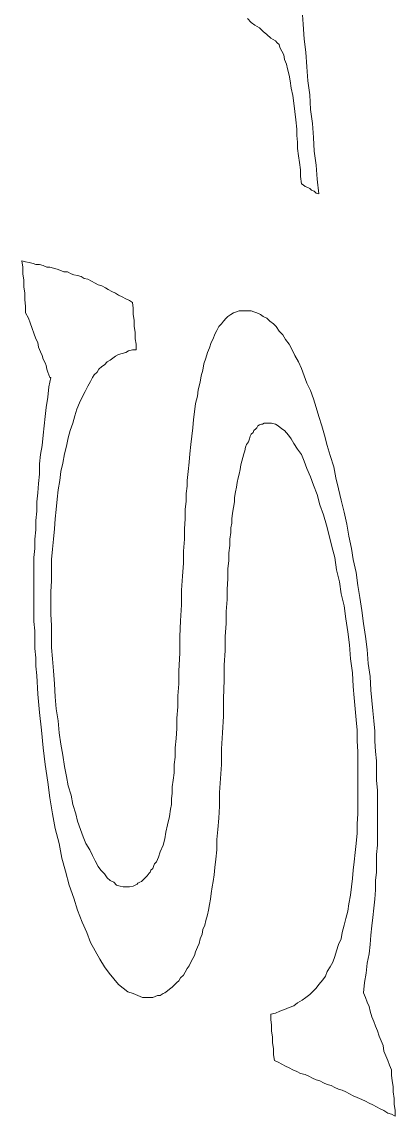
# Model space of a CAD drawing. Header units: millimetres. Extents: x 519 to 9564855, y -810 to 5021775.
# Drawn here: x 9517993 to 9518282, y 4998452 to 4999300 of the extents above; entities that cross this region are included whole.
import ezdxf

# ---------------------------------------------------------------- set-up
doc = ezdxf.new("R2010")
doc.units = ezdxf.units.MM
doc.header["$LTSCALE"] = 2
doc.header["$MEASUREMENT"] = 0
doc.layers.add('SEA_COST', color=4, linetype='Continuous')

msp = doc.modelspace()

# ---------------------------------------------------------------- linework, layer by layer
at = {"layer": 'SEA_COST', "color": 4, "lineweight": 0}
for points in [[(9518210.13836, 4999308.60054), (9518210.85739, 4999297.81504)], [(9518170.59155, 4999299.25311), (9518167.71542, 4999302.12924)], [(9518173.46768, 4999297.09601), (9518170.59155, 4999299.25311)], [(9518177.06284, 4999294.93891), (9518173.46768, 4999297.09601)], [(9518179.93898, 4999292.06278), (9518177.06284, 4999294.93891)], [(9518182.81511, 4999289.90568), (9518179.93898, 4999292.06278)], [(9518210.85739, 4999297.81504), (9518211.57643, 4999286.31052)], [(9518185.69124, 4999287.02955), (9518182.81511, 4999289.90568)], [(9518189.2864, 4999284.87245), (9518185.69124, 4999287.02955)], [(9518190.72447, 4999283.43438), (9518189.2864, 4999284.87245)], [(9518192.16254, 4999281.99632), (9518190.72447, 4999283.43438)], [(9518211.57643, 4999286.31052), (9518213.01449, 4999276.24405)], [(9518192.88157, 4999279.83922), (9518192.16254, 4999281.99632)], [(9518194.31964, 4999276.96309), (9518192.88157, 4999279.83922)], [(9518195.7577, 4999274.08696), (9518194.31964, 4999276.96309)], [(9518213.01449, 4999276.24405), (9518213.73353, 4999264.73953)], [(9518196.47673, 4999270.49179), (9518195.7577, 4999274.08696)], [(9518197.9148, 4999266.89663), (9518196.47673, 4999270.49179)], [(9518198.63383, 4999263.30146), (9518197.9148, 4999266.89663)], [(9518200.0719, 4999258.26823), (9518198.63383, 4999263.30146)], [(9518200.79093, 4999253.95403), (9518200.0719, 4999258.26823)], [(9518213.73353, 4999264.73953), (9518214.45256, 4999253.95403)], [(9518201.50997, 4999248.20177), (9518200.79093, 4999253.95403)], [(9518214.45256, 4999253.95403), (9518215.89062, 4999243.16854)], [(9518202.94803, 4999242.44951), (9518201.50997, 4999248.20177)], [(9518203.66706, 4999236.69724), (9518202.94803, 4999242.44951)], [(9518215.89062, 4999243.16854), (9518216.60966, 4999231.66401)], [(9518204.3861, 4999230.22595), (9518203.66706, 4999236.69724)], [(9518205.10513, 4999223.75465), (9518204.3861, 4999230.22595)], [(9518205.82416, 4999216.56432), (9518205.10513, 4999223.75465)], [(9518216.60966, 4999231.66401), (9518218.04772, 4999220.87852)], [(9518205.82416, 4999211.53109), (9518205.82416, 4999216.56432)], [(9518218.04772, 4999220.87852), (9518218.76676, 4999210.09302)], [(9518206.5432, 4999206.49786), (9518205.82416, 4999211.53109)], [(9518218.76676, 4999210.09302), (9518219.48579, 4999199.30753)], [(9518206.5432, 4999201.46463), (9518206.5432, 4999206.49786)], [(9518207.26223, 4999195.71236), (9518206.5432, 4999201.46463)], [(9518219.48579, 4999199.30753), (9518220.92386, 4999188.52203)], [(9518207.98126, 4999190.67913), (9518207.26223, 4999195.71236)], [(9518208.70029, 4999184.92687), (9518207.98126, 4999190.67913)], [(9518208.70029, 4999179.89364), (9518208.70029, 4999184.92687)], [(9518220.92386, 4999188.52203), (9518221.64289, 4999177.73654)], [(9518209.41933, 4999174.14137), (9518208.70029, 4999179.89364)], [(9518210.85739, 4999173.42234), (9518209.41933, 4999174.14137)], [(9518212.29546, 4999171.98428), (9518210.85739, 4999173.42234)], [(9518221.64289, 4999177.73654), (9518223.08095, 4999166.23201)], [(9518214.45256, 4999171.26524), (9518212.29546, 4999171.98428)], [(9518215.89062, 4999170.54621), (9518214.45256, 4999171.26524)], [(9518217.32869, 4999169.10814), (9518215.89062, 4999170.54621)], [(9518219.48579, 4999168.38911), (9518217.32869, 4999169.10814)], [(9518220.92386, 4999166.95105), (9518219.48579, 4999168.38911)], [(9518223.08095, 4999166.23201), (9518220.92386, 4999166.95105)], [(9517992.99041, 4999114.46164), (9517995.86654, 4999113.74261)], [(9517993.70944, 4999109.42841), (9517992.99041, 4999114.46164)], [(9517995.86654, 4999113.74261), (9517998.74267, 4999113.02357)], [(9517993.70944, 4999104.39518), (9517993.70944, 4999109.42841)], [(9517998.74267, 4999113.02357), (9518001.6188, 4999112.30454)], [(9518001.6188, 4999112.30454), (9518003.7759, 4999111.58551)], [(9518003.7759, 4999111.58551), (9518006.65203, 4999111.58551)], [(9518006.65203, 4999111.58551), (9518009.52817, 4999110.86647)], [(9518009.52817, 4999110.86647), (9518012.4043, 4999109.42841)], [(9518012.4043, 4999109.42841), (9518014.5614, 4999109.42841)], [(9518014.5614, 4999109.42841), (9518017.43753, 4999108.70938)], [(9518017.43753, 4999108.70938), (9518020.31366, 4999107.99034)], [(9518020.31366, 4999107.99034), (9518022.47076, 4999107.27131)], [(9518022.47076, 4999107.27131), (9518025.34689, 4999105.83324)], [(9518025.34689, 4999105.83324), (9518028.22302, 4999105.83324)], [(9518028.22302, 4999105.83324), (9518031.09915, 4999104.39518)], [(9517994.42847, 4999099.36195), (9517993.70944, 4999104.39518)], [(9517994.42847, 4999094.32872), (9517994.42847, 4999099.36195)], [(9518031.09915, 4999104.39518), (9518033.25625, 4999103.67615)], [(9518033.25625, 4999103.67615), (9518036.13239, 4999102.95711)], [(9518036.13239, 4999102.95711), (9518039.00852, 4999102.23808)], [(9518039.00852, 4999102.23808), (9518041.16562, 4999100.80001)], [(9518041.16562, 4999100.80001), (9518044.04175, 4999100.08098)], [(9518044.04175, 4999100.08098), (9518046.91788, 4999098.64291)], [(9518046.91788, 4999098.64291), (9518049.79401, 4999097.20485)], [(9518049.79401, 4999097.20485), (9518051.95111, 4999095.76678)], [(9517995.14751, 4999089.29549), (9517994.42847, 4999094.32872)], [(9517995.14751, 4999084.26226), (9517995.14751, 4999089.29549)], [(9518051.95111, 4999095.76678), (9518054.82724, 4999095.04775)], [(9518054.82724, 4999095.04775), (9518057.70337, 4999093.60968)], [(9518057.70337, 4999093.60968), (9518059.86047, 4999092.17162)], [(9518059.86047, 4999092.17162), (9518062.7366, 4999090.73355)], [(9518062.7366, 4999090.73355), (9518065.61274, 4999089.29549)], [(9518065.61274, 4999089.29549), (9518067.76984, 4999087.85742)], [(9518067.76984, 4999087.85742), (9518070.64597, 4999086.41935)], [(9517995.86654, 4999079.22902), (9517995.14751, 4999084.26226)], [(9518070.64597, 4999086.41935), (9518073.5221, 4999084.98129)], [(9518073.5221, 4999084.98129), (9518076.39823, 4999083.54322)], [(9518076.39823, 4999083.54322), (9518078.55533, 4999082.10516)], [(9518078.55533, 4999082.10516), (9518079.27436, 4999077.79096)], [(9517995.86654, 4999074.19579), (9517995.86654, 4999079.22902)], [(9517998.02364, 4999069.8816), (9517995.86654, 4999074.19579)], [(9518079.27436, 4999077.79096), (9518079.27436, 4999072.75773)], [(9518079.27436, 4999072.75773), (9518079.9934, 4999068.44353)], [(9518151.17766, 4999069.8816), (9518152.61572, 4999071.31966)], [(9518152.61572, 4999071.31966), (9518154.77282, 4999072.75773)], [(9518154.77282, 4999072.75773), (9518156.92992, 4999074.19579)], [(9518156.92992, 4999074.19579), (9518159.08702, 4999074.91483)], [(9518159.08702, 4999074.91483), (9518161.24412, 4999075.63386)], [(9518161.24412, 4999075.63386), (9518162.68219, 4999075.63386)], [(9518162.68219, 4999075.63386), (9518165.55832, 4999075.63386)], [(9518165.55832, 4999075.63386), (9518167.71542, 4999075.63386)], [(9518167.71542, 4999075.63386), (9518170.59155, 4999075.63386)], [(9518170.59155, 4999075.63386), (9518172.74865, 4999074.91483)], [(9518172.74865, 4999074.91483), (9518174.90575, 4999074.19579)], [(9518174.90575, 4999074.19579), (9518177.78188, 4999072.75773)], [(9518177.78188, 4999072.75773), (9518179.93898, 4999071.31966)], [(9518179.93898, 4999071.31966), (9518182.81511, 4999069.8816)], [(9517999.4617, 4999066.28643), (9517998.02364, 4999069.8816)], [(9518000.89977, 4999061.97223), (9517999.4617, 4999066.28643)], [(9518079.9934, 4999068.44353), (9518079.9934, 4999063.4103)], [(9518079.9934, 4999063.4103), (9518080.71243, 4999059.0961)], [(9518143.98733, 4999060.53417), (9518145.42539, 4999063.4103)], [(9518145.42539, 4999063.4103), (9518147.58249, 4999065.5674)], [(9518147.58249, 4999065.5674), (9518149.02056, 4999067.7245)], [(9518149.02056, 4999067.7245), (9518151.17766, 4999069.8816)], [(9518182.81511, 4999069.8816), (9518184.97221, 4999067.7245)], [(9518184.97221, 4999067.7245), (9518187.84834, 4999065.5674)], [(9518187.84834, 4999065.5674), (9518190.00544, 4999063.4103)], [(9518190.00544, 4999063.4103), (9518192.16254, 4999059.81513)], [(9518002.33784, 4999058.37707), (9518000.89977, 4999061.97223)], [(9518003.7759, 4999054.06287), (9518002.33784, 4999058.37707)], [(9518005.21397, 4999051.18674), (9518003.7759, 4999054.06287)], [(9518080.71243, 4999059.0961), (9518080.71243, 4999054.06287)], [(9518080.71243, 4999054.06287), (9518081.43146, 4999049.74867)], [(9518139.67313, 4999051.18674), (9518141.1112, 4999054.06287)], [(9518141.1112, 4999054.06287), (9518142.54926, 4999057.65804)], [(9518142.54926, 4999057.65804), (9518143.98733, 4999060.53417)], [(9518192.16254, 4999059.81513), (9518195.03867, 4999056.939)], [(9518195.03867, 4999056.939), (9518197.19577, 4999053.34384)], [(9518005.933, 4999047.59157), (9518005.21397, 4999051.18674)], [(9518007.37107, 4999043.99641), (9518005.933, 4999047.59157)], [(9518078.55533, 4999045.43448), (9518075.6792, 4999044.71544)], [(9518081.43146, 4999045.43448), (9518078.55533, 4999045.43448)], [(9518081.43146, 4999049.74867), (9518081.43146, 4999045.43448)], [(9518136.797, 4999043.27738), (9518138.23507, 4999046.87254)], [(9518138.23507, 4999046.87254), (9518139.67313, 4999051.18674)], [(9518197.19577, 4999053.34384), (9518200.0719, 4999049.74867)], [(9518200.0719, 4999049.74867), (9518202.229, 4999045.43448)], [(9518202.229, 4999045.43448), (9518204.3861, 4999041.12028)], [(9518008.80913, 4999041.12028), (9518007.37107, 4999043.99641)], [(9518009.52817, 4999038.24415), (9518008.80913, 4999041.12028)], [(9518010.96623, 4999035.36801), (9518009.52817, 4999038.24415)], [(9518061.29854, 4999037.52511), (9518059.14144, 4999036.08705)], [(9518063.45564, 4999038.96318), (9518061.29854, 4999037.52511)], [(9518065.61274, 4999040.40124), (9518063.45564, 4999038.96318)], [(9518067.76984, 4999041.83931), (9518065.61274, 4999040.40124)], [(9518070.64597, 4999042.55834), (9518067.76984, 4999041.83931)], [(9518073.5221, 4999043.27738), (9518070.64597, 4999042.55834)], [(9518075.6792, 4999044.71544), (9518073.5221, 4999043.27738)], [(9518133.92087, 4999034.64898), (9518135.35893, 4999038.96318)], [(9518135.35893, 4999038.96318), (9518136.797, 4999043.27738)], [(9518204.3861, 4999041.12028), (9518207.26223, 4999036.08705)], [(9518011.68526, 4999033.21092), (9518010.96623, 4999035.36801)], [(9518012.4043, 4999030.33478), (9518011.68526, 4999033.21092)], [(9518013.12333, 4999028.17768), (9518012.4043, 4999030.33478)], [(9518052.67014, 4999030.33478), (9518051.23208, 4999028.17768)], [(9518054.82724, 4999032.49188), (9518052.67014, 4999030.33478)], [(9518056.98434, 4999033.92995), (9518054.82724, 4999032.49188)], [(9518059.14144, 4999036.08705), (9518056.98434, 4999033.92995)], [(9518131.76377, 4999025.30155), (9518133.20183, 4999029.61575)], [(9518133.20183, 4999029.61575), (9518133.92087, 4999034.64898)], [(9518207.26223, 4999036.08705), (9518209.41933, 4999031.05382)], [(9518209.41933, 4999031.05382), (9518211.57643, 4999025.30155)], [(9518013.84236, 4999026.02059), (9518013.12333, 4999028.17768)], [(9518014.5614, 4999023.86349), (9518013.84236, 4999026.02059)], [(9518013.84236, 4999016.67316), (9518015.28043, 4999023.86349)], [(9518015.28043, 4999023.86349), (9518014.5614, 4999023.86349)], [(9518046.19885, 4999020.98736), (9518044.04175, 4999017.39219)], [(9518047.63691, 4999023.86349), (9518046.19885, 4999020.98736)], [(9518049.07498, 4999026.02059), (9518047.63691, 4999023.86349)], [(9518051.23208, 4999028.17768), (9518049.07498, 4999026.02059)], [(9518129.60667, 4999014.51606), (9518131.04474, 4999020.26832)], [(9518131.04474, 4999020.26832), (9518131.76377, 4999025.30155)], [(9518211.57643, 4999025.30155), (9518213.73353, 4999019.54929)], [(9518013.12333, 4999008.76379), (9518013.84236, 4999016.67316)], [(9518041.88465, 4999013.07799), (9518039.72755, 4999008.76379)], [(9518044.04175, 4999017.39219), (9518041.88465, 4999013.07799)], [(9518128.88764, 4999009.48283), (9518129.60667, 4999014.51606)], [(9518213.73353, 4999019.54929), (9518216.60966, 4999013.79703)], [(9518216.60966, 4999013.79703), (9518218.76676, 4999007.32573)], [(9518011.68526, 4999000.85443), (9518013.12333, 4999008.76379)], [(9518037.57045, 4999004.4496), (9518035.41335, 4998999.41637)], [(9518039.72755, 4999008.76379), (9518037.57045, 4999004.4496)], [(9518126.73054, 4998997.25927), (9518127.44957, 4999003.73056)], [(9518127.44957, 4999003.73056), (9518128.88764, 4999009.48283)], [(9518218.76676, 4999007.32573), (9518220.92386, 4999000.85443)], [(9518010.96623, 4998993.6641), (9518011.68526, 4999000.85443)], [(9518035.41335, 4998999.41637), (9518033.97529, 4998994.38314)], [(9518126.0115, 4998991.507), (9518126.73054, 4998997.25927)], [(9518220.92386, 4999000.85443), (9518223.08095, 4998993.6641)], [(9518009.52817, 4998979.28344), (9518010.2472, 4998986.47377)], [(9518010.2472, 4998986.47377), (9518010.96623, 4998993.6641)], [(9518032.53722, 4998988.63087), (9518030.38012, 4998982.87861)], [(9518033.97529, 4998994.38314), (9518032.53722, 4998988.63087)], [(9518125.29247, 4998985.03571), (9518126.0115, 4998991.507)], [(9518175.62478, 4998986.47377), (9518174.90575, 4998985.03571)], [(9518177.06284, 4998987.19281), (9518175.62478, 4998986.47377)], [(9518178.50091, 4998987.91184), (9518177.06284, 4998987.19281)], [(9518179.21994, 4998987.91184), (9518178.50091, 4998987.91184)], [(9518180.65801, 4998988.63087), (9518179.21994, 4998987.91184)], [(9518181.37704, 4998988.63087), (9518180.65801, 4998988.63087)], [(9518184.25317, 4998988.63087), (9518181.37704, 4998988.63087)], [(9518186.41027, 4998988.63087), (9518184.25317, 4998988.63087)], [(9518189.2864, 4998987.91184), (9518186.41027, 4998988.63087)], [(9518191.4435, 4998986.47377), (9518189.2864, 4998987.91184)], [(9518194.31964, 4998984.31667), (9518191.4435, 4998986.47377)], [(9518223.08095, 4998993.6641), (9518225.23805, 4998986.47377)], [(9518225.23805, 4998986.47377), (9518227.39515, 4998979.28344)], [(9518008.80913, 4998971.37408), (9518009.52817, 4998979.28344)], [(9518030.38012, 4998982.87861), (9518028.94206, 4998977.12634)], [(9518123.85441, 4998972.09311), (9518124.57344, 4998978.56441)], [(9518124.57344, 4998978.56441), (9518125.29247, 4998985.03571)], [(9518169.87252, 4998978.56441), (9518169.15348, 4998976.40731)], [(9518170.59155, 4998980.00248), (9518169.87252, 4998978.56441)], [(9518172.02961, 4998981.44054), (9518170.59155, 4998980.00248)], [(9518172.74865, 4998982.87861), (9518172.02961, 4998981.44054)], [(9518174.18671, 4998984.31667), (9518172.74865, 4998982.87861)], [(9518174.90575, 4998985.03571), (9518174.18671, 4998984.31667)], [(9518196.47673, 4998982.87861), (9518194.31964, 4998984.31667)], [(9518199.35287, 4998979.28344), (9518196.47673, 4998982.87861)], [(9518201.50997, 4998976.40731), (9518199.35287, 4998979.28344)], [(9518227.39515, 4998979.28344), (9518229.55225, 4998971.37408)], [(9518007.37107, 4998964.18375), (9518008.80913, 4998971.37408)], [(9518027.50399, 4998970.65505), (9518026.06592, 4998964.90278)], [(9518028.94206, 4998977.12634), (9518027.50399, 4998970.65505)], [(9518123.13537, 4998964.90278), (9518123.85441, 4998972.09311)], [(9518166.27735, 4998969.93602), (9518165.55832, 4998967.05988)], [(9518166.99638, 4998972.09311), (9518166.27735, 4998969.93602)], [(9518168.43445, 4998974.25021), (9518166.99638, 4998972.09311)], [(9518169.15348, 4998976.40731), (9518168.43445, 4998974.25021)], [(9518203.66706, 4998972.81215), (9518201.50997, 4998976.40731)], [(9518206.5432, 4998968.49795), (9518203.66706, 4998972.81215)], [(9518229.55225, 4998971.37408), (9518231.70935, 4998963.46472)], [(9518006.65203, 4998956.99342), (9518007.37107, 4998964.18375)], [(9518026.06592, 4998964.90278), (9518024.62786, 4998957.71245)], [(9518122.41634, 4998958.43149), (9518123.13537, 4998964.90278)], [(9518164.12025, 4998962.02665), (9518163.40122, 4998959.15052)], [(9518164.83928, 4998964.90278), (9518164.12025, 4998962.02665)], [(9518165.55832, 4998967.05988), (9518164.83928, 4998964.90278)], [(9518209.41933, 4998964.18375), (9518206.5432, 4998968.49795)], [(9518211.57643, 4998959.15052), (9518209.41933, 4998964.18375)], [(9518231.70935, 4998963.46472), (9518234.58548, 4998954.83632)], [(9518006.65203, 4998949.08406), (9518006.65203, 4998956.99342)], [(9518024.62786, 4998957.71245), (9518023.18979, 4998951.24116)], [(9518121.69731, 4998951.24116), (9518122.41634, 4998958.43149)], [(9518161.96315, 4998952.67922), (9518161.24412, 4998949.08406)], [(9518162.68219, 4998956.27439), (9518161.96315, 4998952.67922)], [(9518163.40122, 4998959.15052), (9518162.68219, 4998956.27439)], [(9518213.73353, 4998953.39826), (9518211.57643, 4998959.15052)], [(9518216.60966, 4998946.92696), (9518213.73353, 4998953.39826)], [(9518234.58548, 4998954.83632), (9518236.02355, 4998946.20793)], [(9518005.933, 4998941.89373), (9518006.65203, 4998949.08406)], [(9518022.47076, 4998944.05083), (9518021.03269, 4998936.8605)], [(9518023.18979, 4998951.24116), (9518022.47076, 4998944.05083)], [(9518120.97827, 4998944.05083), (9518121.69731, 4998951.24116)], [(9518120.97827, 4998939.73663), (9518120.97827, 4998944.05083)], [(9518160.52509, 4998946.20793), (9518159.80605, 4998942.61276)], [(9518161.24412, 4998949.08406), (9518160.52509, 4998946.20793)], [(9518218.76676, 4998940.45566), (9518216.60966, 4998946.92696)], [(9518236.02355, 4998946.20793), (9518238.18065, 4998937.57953)], [(9518005.21397, 4998934.7034), (9518005.933, 4998941.89373)], [(9518021.03269, 4998936.8605), (9518020.31366, 4998929.67017)], [(9518120.25924, 4998933.98437), (9518120.97827, 4998939.73663)], [(9518158.36799, 4998935.42243), (9518157.64895, 4998931.10824)], [(9518159.08702, 4998939.0176), (9518158.36799, 4998935.42243)], [(9518159.80605, 4998942.61276), (9518159.08702, 4998939.0176)], [(9518221.64289, 4998933.26533), (9518218.76676, 4998940.45566)], [(9518238.18065, 4998937.57953), (9518240.33774, 4998928.95114)], [(9518004.49494, 4998927.51307), (9518005.21397, 4998934.7034)], [(9518004.49494, 4998920.32274), (9518004.49494, 4998927.51307)], [(9518020.31366, 4998929.67017), (9518019.59463, 4998921.76081)], [(9518119.54021, 4998921.76081), (9518120.25924, 4998928.2321)], [(9518120.25924, 4998928.2321), (9518120.25924, 4998933.98437)], [(9518157.64895, 4998927.51307), (9518156.92992, 4998923.19887)], [(9518157.64895, 4998931.10824), (9518157.64895, 4998927.51307)], [(9518223.79999, 4998925.35597), (9518221.64289, 4998933.26533)], [(9518240.33774, 4998928.95114), (9518242.49484, 4998919.60371)], [(9518003.7759, 4998913.13241), (9518004.49494, 4998920.32274)], [(9518019.59463, 4998921.76081), (9518018.87559, 4998914.57048)], [(9518119.54021, 4998914.57048), (9518119.54021, 4998921.76081)], [(9518156.21089, 4998918.88468), (9518155.49186, 4998914.57048)], [(9518156.92992, 4998923.19887), (9518156.21089, 4998918.88468)], [(9518226.67612, 4998917.44661), (9518223.79999, 4998925.35597)], [(9518242.49484, 4998919.60371), (9518244.65194, 4998910.25628)], [(9518003.7759, 4998905.94208), (9518003.7759, 4998913.13241)], [(9518018.87559, 4998914.57048), (9518018.15656, 4998906.66112)], [(9518118.82118, 4998906.66112), (9518119.54021, 4998914.57048)], [(9518155.49186, 4998910.97531), (9518154.77282, 4998907.38015)], [(9518155.49186, 4998914.57048), (9518155.49186, 4998910.97531)], [(9518228.83322, 4998909.53725), (9518226.67612, 4998917.44661)], [(9518244.65194, 4998910.25628), (9518246.09001, 4998900.90885)], [(9518003.05687, 4998898.75175), (9518003.7759, 4998905.94208)], [(9518018.15656, 4998906.66112), (9518017.43753, 4998898.75175)], [(9518118.82118, 4998898.75175), (9518118.82118, 4998906.66112)], [(9518154.77282, 4998903.78498), (9518154.05379, 4998898.75175)], [(9518154.77282, 4998907.38015), (9518154.77282, 4998903.78498)], [(9518230.99032, 4998901.62788), (9518228.83322, 4998909.53725)], [(9518233.14742, 4998892.99949), (9518230.99032, 4998901.62788)], [(9518003.05687, 4998891.56142), (9518003.05687, 4998898.75175)], [(9518017.43753, 4998898.75175), (9518016.7185, 4998890.84239)], [(9518118.10214, 4998889.40432), (9518118.82118, 4998898.75175)], [(9518154.05379, 4998893.71852), (9518153.33476, 4998887.96626)], [(9518154.05379, 4998898.75175), (9518154.05379, 4998893.71852)], [(9518235.30451, 4998884.37109), (9518233.14742, 4998892.99949)], [(9518246.09001, 4998900.90885), (9518248.24711, 4998891.56142)], [(9518002.33784, 4998884.37109), (9518003.05687, 4998891.56142)], [(9518002.33784, 4998877.18076), (9518002.33784, 4998884.37109)], [(9518016.7185, 4998890.84239), (9518015.99946, 4998882.93303)], [(9518118.10214, 4998880.0569), (9518118.10214, 4998889.40432)], [(9518153.33476, 4998887.96626), (9518153.33476, 4998882.21399)], [(9518236.74258, 4998875.02367), (9518235.30451, 4998884.37109)], [(9518248.24711, 4998891.56142), (9518249.68517, 4998882.93303)], [(9518002.33784, 4998869.99043), (9518002.33784, 4998877.18076)], [(9518015.99946, 4998882.93303), (9518015.99946, 4998874.30463)], [(9518117.38311, 4998869.99043), (9518118.10214, 4998880.0569)], [(9518153.33476, 4998882.21399), (9518152.61572, 4998875.7427)], [(9518249.68517, 4998882.93303), (9518251.84227, 4998872.86657)], [(9518002.33784, 4998862.8001), (9518002.33784, 4998869.99043)], [(9518015.99946, 4998874.30463), (9518015.99946, 4998866.39527)], [(9518116.66408, 4998859.20494), (9518117.38311, 4998869.99043)], [(9518152.61572, 4998867.83334), (9518151.89669, 4998859.92397)], [(9518152.61572, 4998875.7427), (9518152.61572, 4998867.83334)], [(9518238.89968, 4998865.67624), (9518236.74258, 4998875.02367)], [(9518251.84227, 4998872.86657), (9518253.28034, 4998862.8001)], [(9518002.33784, 4998855.60978), (9518002.33784, 4998862.8001)], [(9518015.99946, 4998866.39527), (9518015.28043, 4998857.76687)], [(9518116.66408, 4998847.70041), (9518116.66408, 4998859.20494)], [(9518151.89669, 4998859.92397), (9518151.89669, 4998852.01461)], [(9518240.33774, 4998856.32881), (9518238.89968, 4998865.67624)], [(9518253.28034, 4998862.8001), (9518254.7184, 4998853.45268)], [(9518002.33784, 4998848.41945), (9518002.33784, 4998855.60978)], [(9518015.28043, 4998857.76687), (9518015.28043, 4998849.13848)], [(9518151.89669, 4998852.01461), (9518151.17766, 4998842.66718)], [(9518242.49484, 4998846.98138), (9518240.33774, 4998856.32881)], [(9518254.7184, 4998853.45268), (9518256.15647, 4998843.38621)], [(9518002.33784, 4998841.94815), (9518002.33784, 4998848.41945)], [(9518002.33784, 4998834.75782), (9518002.33784, 4998841.94815)], [(9518015.28043, 4998849.13848), (9518015.28043, 4998840.51008)], [(9518115.94504, 4998835.47685), (9518116.66408, 4998847.70041)], [(9518151.17766, 4998842.66718), (9518151.17766, 4998833.31975)], [(9518243.93291, 4998836.91492), (9518242.49484, 4998846.98138)], [(9518256.15647, 4998843.38621), (9518257.59454, 4998833.31975)], [(9518003.05687, 4998827.56749), (9518002.33784, 4998834.75782)], [(9518015.28043, 4998840.51008), (9518015.99946, 4998831.88169)], [(9518115.22601, 4998823.25329), (9518115.94504, 4998835.47685)], [(9518245.37098, 4998826.84846), (9518243.93291, 4998836.91492)], [(9518003.05687, 4998821.09619), (9518003.05687, 4998827.56749)], [(9518015.99946, 4998831.88169), (9518015.99946, 4998823.25329)], [(9518151.17766, 4998833.31975), (9518150.45863, 4998823.25329)], [(9518246.80904, 4998816.782), (9518245.37098, 4998826.84846)], [(9518257.59454, 4998833.31975), (9518259.0326, 4998823.25329)], [(9518003.05687, 4998813.90586), (9518003.05687, 4998821.09619)], [(9518015.99946, 4998823.25329), (9518015.99946, 4998814.6249)], [(9518115.22601, 4998810.3107), (9518115.22601, 4998823.25329)], [(9518150.45863, 4998823.25329), (9518150.45863, 4998812.4678)], [(9518247.52807, 4998805.9965), (9518246.80904, 4998816.782)], [(9518259.0326, 4998823.25329), (9518260.47067, 4998813.18683)], [(9518003.7759, 4998806.71553), (9518003.05687, 4998813.90586)], [(9518015.99946, 4998814.6249), (9518016.7185, 4998805.9965)], [(9518114.50698, 4998796.64907), (9518115.22601, 4998810.3107)], [(9518150.45863, 4998812.4678), (9518149.73959, 4998800.96327)], [(9518260.47067, 4998813.18683), (9518261.1897, 4998802.40134)], [(9518003.7759, 4998800.24424), (9518003.7759, 4998806.71553)], [(9518004.49494, 4998793.05391), (9518003.7759, 4998800.24424)], [(9518016.7185, 4998805.9965), (9518017.43753, 4998796.64907)], [(9518149.73959, 4998800.96327), (9518149.73959, 4998789.45874)], [(9518248.96614, 4998795.21101), (9518247.52807, 4998805.9965)], [(9518261.1897, 4998802.40134), (9518262.62777, 4998792.33488)], [(9518005.21397, 4998778.67325), (9518004.49494, 4998793.05391)], [(9518017.43753, 4998796.64907), (9518018.15656, 4998786.58261)], [(9518114.50698, 4998786.58261), (9518114.50698, 4998796.64907)], [(9518249.68517, 4998784.42551), (9518248.96614, 4998795.21101)], [(9518262.62777, 4998792.33488), (9518263.3468, 4998781.54938)], [(9518018.15656, 4998786.58261), (9518018.87559, 4998776.51615)], [(9518113.78794, 4998777.23518), (9518114.50698, 4998786.58261)], [(9518149.73959, 4998789.45874), (9518149.02056, 4998775.07808)], [(9518250.40421, 4998775.79712), (9518249.68517, 4998784.42551)], [(9518006.65203, 4998764.29259), (9518005.21397, 4998778.67325)], [(9518018.87559, 4998776.51615), (9518019.59463, 4998767.16872)], [(9518113.78794, 4998768.60679), (9518113.78794, 4998777.23518)], [(9518149.02056, 4998775.07808), (9518149.02056, 4998761.41646)], [(9518251.12324, 4998767.16872), (9518250.40421, 4998775.79712)], [(9518263.3468, 4998781.54938), (9518264.06583, 4998773.64002)], [(9518019.59463, 4998767.16872), (9518021.03269, 4998757.82129)], [(9518113.06891, 4998759.97839), (9518113.78794, 4998768.60679)], [(9518251.84227, 4998758.54033), (9518251.12324, 4998767.16872)], [(9518264.06583, 4998773.64002), (9518264.78487, 4998765.73066)], [(9518264.78487, 4998765.73066), (9518265.5039, 4998757.82129)], [(9518008.0901, 4998750.63096), (9518006.65203, 4998764.29259)], [(9518021.03269, 4998757.82129), (9518021.75173, 4998748.47386)], [(9518113.06891, 4998752.06903), (9518113.06891, 4998759.97839)], [(9518149.02056, 4998761.41646), (9518148.30153, 4998748.47386)], [(9518252.56131, 4998750.63096), (9518251.84227, 4998758.54033)], [(9518265.5039, 4998757.82129), (9518266.22293, 4998749.91193)], [(9518009.52817, 4998736.96934), (9518008.0901, 4998750.63096)], [(9518112.34988, 4998744.15967), (9518113.06891, 4998752.06903)], [(9518252.56131, 4998742.00257), (9518252.56131, 4998750.63096)], [(9518266.22293, 4998749.91193), (9518266.22293, 4998742.00257)], [(9518021.75173, 4998748.47386), (9518023.18979, 4998739.84547)], [(9518111.63085, 4998736.96934), (9518112.34988, 4998744.15967)], [(9518148.30153, 4998748.47386), (9518147.58249, 4998736.2503)], [(9518253.28034, 4998734.09321), (9518252.56131, 4998742.00257)], [(9518266.22293, 4998742.00257), (9518266.94196, 4998734.09321)], [(9518010.96623, 4998724.02674), (9518009.52817, 4998736.96934)], [(9518023.18979, 4998739.84547), (9518024.62786, 4998731.21707)], [(9518111.63085, 4998729.77901), (9518111.63085, 4998736.96934)], [(9518147.58249, 4998736.2503), (9518147.58249, 4998724.02674)], [(9518253.28034, 4998725.46481), (9518253.28034, 4998734.09321)], [(9518266.94196, 4998734.09321), (9518267.661, 4998726.90288)], [(9518013.12333, 4998710.36512), (9518010.96623, 4998724.02674)], [(9518024.62786, 4998731.21707), (9518026.06592, 4998722.58868)], [(9518110.91181, 4998724.02674), (9518111.63085, 4998729.77901)], [(9518110.91181, 4998717.55545), (9518110.91181, 4998724.02674)], [(9518147.58249, 4998724.02674), (9518146.86346, 4998713.24125)], [(9518253.28034, 4998717.55545), (9518253.28034, 4998725.46481)], [(9518267.661, 4998726.90288), (9518267.661, 4998718.99351)], [(9518026.06592, 4998722.58868), (9518027.50399, 4998714.67932)], [(9518027.50399, 4998714.67932), (9518028.94206, 4998707.48899)], [(9518110.19278, 4998711.80318), (9518110.91181, 4998717.55545)], [(9518253.28034, 4998709.64609), (9518253.28034, 4998717.55545)], [(9518267.661, 4998718.99351), (9518267.661, 4998711.80318)], [(9518014.5614, 4998698.14156), (9518013.12333, 4998710.36512)], [(9518028.94206, 4998707.48899), (9518031.09915, 4998700.29866)], [(9518109.47375, 4998706.76995), (9518110.19278, 4998711.80318)], [(9518109.47375, 4998701.73672), (9518109.47375, 4998706.76995)], [(9518146.86346, 4998713.24125), (9518146.14443, 4998702.45576)], [(9518253.28034, 4998701.73672), (9518253.28034, 4998709.64609)], [(9518267.661, 4998711.80318), (9518268.38003, 4998703.89382)], [(9518016.7185, 4998685.918), (9518014.5614, 4998698.14156)], [(9518031.09915, 4998700.29866), (9518032.53722, 4998693.10833)], [(9518108.75471, 4998697.42252), (9518109.47375, 4998701.73672)], [(9518146.14443, 4998702.45576), (9518146.14443, 4998691.67026)], [(9518253.28034, 4998693.10833), (9518253.28034, 4998701.73672)], [(9518268.38003, 4998703.89382), (9518268.38003, 4998696.70349)], [(9518032.53722, 4998693.10833), (9518034.69432, 4998685.918)], [(9518107.31665, 4998683.7609), (9518108.03568, 4998689.51316)], [(9518108.03568, 4998689.51316), (9518108.75471, 4998693.10833)], [(9518108.75471, 4998693.10833), (9518108.75471, 4998697.42252)], [(9518146.14443, 4998691.67026), (9518145.42539, 4998682.32283)], [(9518253.28034, 4998685.918), (9518253.28034, 4998693.10833)], [(9518268.38003, 4998696.70349), (9518268.38003, 4998689.51316)], [(9518268.38003, 4998689.51316), (9518268.38003, 4998682.32283)], [(9518018.87559, 4998674.41347), (9518016.7185, 4998685.918)], [(9518034.69432, 4998685.918), (9518036.13239, 4998680.16573)], [(9518105.87858, 4998677.2896), (9518107.31665, 4998683.7609)], [(9518145.42539, 4998682.32283), (9518144.70636, 4998673.69444)], [(9518252.56131, 4998678.00864), (9518253.28034, 4998685.918)], [(9518268.38003, 4998682.32283), (9518268.38003, 4998675.1325)], [(9518021.75173, 4998662.90894), (9518018.87559, 4998674.41347)], [(9518036.13239, 4998680.16573), (9518038.28948, 4998673.69444)], [(9518038.28948, 4998673.69444), (9518040.44658, 4998667.94217)], [(9518104.44052, 4998671.53734), (9518105.87858, 4998677.2896)], [(9518144.70636, 4998673.69444), (9518143.98733, 4998665.78507)], [(9518252.56131, 4998670.81831), (9518252.56131, 4998678.00864)], [(9518268.38003, 4998675.1325), (9518268.38003, 4998667.94217)], [(9518040.44658, 4998667.94217), (9518042.60368, 4998662.90894)], [(9518102.28342, 4998661.47088), (9518103.72148, 4998666.50411)], [(9518103.72148, 4998666.50411), (9518104.44052, 4998671.53734)], [(9518143.98733, 4998665.78507), (9518143.98733, 4998657.87571)], [(9518251.84227, 4998662.90894), (9518252.56131, 4998670.81831)], [(9518268.38003, 4998667.94217), (9518268.38003, 4998661.47088)], [(9518023.90883, 4998651.40442), (9518021.75173, 4998662.90894)], [(9518042.60368, 4998662.90894), (9518045.47981, 4998657.87571)], [(9518045.47981, 4998657.87571), (9518047.63691, 4998653.56151)], [(9518098.68825, 4998652.12345), (9518100.12632, 4998656.43765)], [(9518100.12632, 4998656.43765), (9518102.28342, 4998661.47088)], [(9518143.98733, 4998657.87571), (9518143.2683, 4998650.68538)], [(9518250.40421, 4998648.52828), (9518251.12324, 4998655.71861)], [(9518251.12324, 4998655.71861), (9518251.84227, 4998662.90894)], [(9518268.38003, 4998661.47088), (9518267.661, 4998654.28055)], [(9518026.78496, 4998641.33795), (9518023.90883, 4998651.40442)], [(9518047.63691, 4998653.56151), (9518049.79401, 4998649.24732)], [(9518049.79401, 4998649.24732), (9518051.95111, 4998644.93312)], [(9518095.09309, 4998645.65215), (9518095.81212, 4998647.09022)], [(9518095.81212, 4998647.09022), (9518097.25019, 4998648.52828)], [(9518097.25019, 4998648.52828), (9518098.68825, 4998652.12345)], [(9518143.2683, 4998650.68538), (9518142.54926, 4998644.21409)], [(9518249.68517, 4998642.05699), (9518250.40421, 4998648.52828)], [(9518267.661, 4998654.28055), (9518267.661, 4998647.80925)], [(9518267.661, 4998647.80925), (9518267.661, 4998640.61892)], [(9518029.66109, 4998630.55246), (9518026.78496, 4998641.33795)], [(9518051.95111, 4998644.93312), (9518054.10821, 4998642.05699)], [(9518054.10821, 4998642.05699), (9518056.98434, 4998639.18086)], [(9518056.98434, 4998639.18086), (9518059.14144, 4998636.30472)], [(9518090.05986, 4998637.74279), (9518091.49792, 4998639.89989)], [(9518091.49792, 4998639.89989), (9518092.21696, 4998640.61892)], [(9518092.21696, 4998640.61892), (9518092.93599, 4998642.05699)], [(9518092.93599, 4998642.05699), (9518094.37406, 4998643.49505)], [(9518094.37406, 4998643.49505), (9518095.09309, 4998645.65215)], [(9518141.83023, 4998638.46182), (9518141.1112, 4998633.42859)], [(9518142.54926, 4998644.21409), (9518141.83023, 4998638.46182)], [(9518248.96614, 4998635.58569), (9518249.68517, 4998642.05699)], [(9518267.661, 4998640.61892), (9518266.94196, 4998634.14762)], [(9518033.25625, 4998620.486), (9518029.66109, 4998630.55246)], [(9518059.14144, 4998636.30472), (9518061.29854, 4998634.14762)], [(9518061.29854, 4998634.14762), (9518064.17467, 4998632.70956)], [(9518064.17467, 4998632.70956), (9518066.33177, 4998630.55246)], [(9518066.33177, 4998630.55246), (9518069.2079, 4998629.83343)], [(9518079.27436, 4998629.83343), (9518080.71243, 4998630.55246)], [(9518080.71243, 4998630.55246), (9518082.1505, 4998631.27149)], [(9518082.1505, 4998631.27149), (9518082.86953, 4998631.99053)], [(9518082.86953, 4998631.99053), (9518084.30759, 4998632.70956)], [(9518084.30759, 4998632.70956), (9518085.74566, 4998633.42859)], [(9518085.74566, 4998633.42859), (9518086.46469, 4998634.14762)], [(9518086.46469, 4998634.14762), (9518087.90276, 4998635.58569)], [(9518087.90276, 4998635.58569), (9518089.34083, 4998637.02376)], [(9518089.34083, 4998637.02376), (9518090.05986, 4998637.74279)], [(9518141.1112, 4998633.42859), (9518140.39216, 4998629.11439)], [(9518248.24711, 4998629.11439), (9518248.96614, 4998635.58569)], [(9518266.94196, 4998634.14762), (9518266.94196, 4998626.9573)], [(9518069.2079, 4998629.83343), (9518071.365, 4998629.11439)], [(9518071.365, 4998629.11439), (9518074.24113, 4998629.11439)], [(9518074.24113, 4998629.11439), (9518076.39823, 4998629.11439)], [(9518076.39823, 4998629.11439), (9518079.27436, 4998629.83343)], [(9518139.67313, 4998624.08116), (9518138.9541, 4998619.76697)], [(9518140.39216, 4998629.11439), (9518139.67313, 4998624.08116)], [(9518246.09001, 4998616.1718), (9518247.52807, 4998622.6431)], [(9518247.52807, 4998622.6431), (9518248.24711, 4998629.11439)], [(9518266.94196, 4998626.9573), (9518266.22293, 4998619.76697)], [(9518036.13239, 4998611.13857), (9518033.25625, 4998620.486)], [(9518138.23507, 4998615.45277), (9518137.51603, 4998611.13857)], [(9518138.9541, 4998619.76697), (9518138.23507, 4998615.45277)], [(9518245.37098, 4998610.41954), (9518246.09001, 4998616.1718)], [(9518266.22293, 4998619.76697), (9518265.5039, 4998612.57664)], [(9518039.72755, 4998601.79114), (9518036.13239, 4998611.13857)], [(9518136.797, 4998607.54341), (9518135.35893, 4998603.22921)], [(9518137.51603, 4998611.13857), (9518136.797, 4998607.54341)], [(9518242.49484, 4998599.63404), (9518243.93291, 4998604.66727)], [(9518243.93291, 4998604.66727), (9518245.37098, 4998610.41954)], [(9518264.78487, 4998605.38631), (9518264.06583, 4998598.91501)], [(9518265.5039, 4998612.57664), (9518264.78487, 4998605.38631)], [(9518043.32272, 4998593.88178), (9518039.72755, 4998601.79114)], [(9518133.20183, 4998596.03888), (9518132.4828, 4998592.44371)], [(9518134.6399, 4998599.63404), (9518133.20183, 4998596.03888)], [(9518135.35893, 4998603.22921), (9518134.6399, 4998599.63404)], [(9518241.05678, 4998593.88178), (9518242.49484, 4998599.63404)], [(9518264.06583, 4998598.91501), (9518263.3468, 4998591.72468)], [(9518046.19885, 4998585.97242), (9518043.32272, 4998593.88178)], [(9518131.04474, 4998588.84855), (9518130.3257, 4998585.25338)], [(9518132.4828, 4998592.44371), (9518131.04474, 4998588.84855)], [(9518238.18065, 4998584.53435), (9518240.33774, 4998588.84855)], [(9518240.33774, 4998588.84855), (9518241.05678, 4998593.88178)], [(9518263.3468, 4998591.72468), (9518262.62777, 4998584.53435)], [(9518049.79401, 4998579.50112), (9518046.19885, 4998585.97242)], [(9518053.38918, 4998573.02982), (9518049.79401, 4998579.50112)], [(9518128.88764, 4998582.37725), (9518127.44957, 4998578.78209)], [(9518130.3257, 4998585.25338), (9518128.88764, 4998582.37725)], [(9518235.30451, 4998575.18692), (9518236.74258, 4998579.50112)], [(9518236.74258, 4998579.50112), (9518238.18065, 4998584.53435)], [(9518262.62777, 4998584.53435), (9518261.90873, 4998577.34402)], [(9518056.98434, 4998567.27756), (9518053.38918, 4998573.02982)], [(9518123.85441, 4998570.87272), (9518122.41634, 4998567.99659)], [(9518125.29247, 4998573.74886), (9518123.85441, 4998570.87272)], [(9518126.73054, 4998575.90596), (9518125.29247, 4998573.74886)], [(9518127.44957, 4998578.78209), (9518126.73054, 4998575.90596)], [(9518231.70935, 4998567.27756), (9518233.86645, 4998570.87272)], [(9518233.86645, 4998570.87272), (9518235.30451, 4998575.18692)], [(9518261.90873, 4998577.34402), (9518260.47067, 4998570.15369)], [(9518060.57951, 4998562.24433), (9518056.98434, 4998567.27756)], [(9518064.17467, 4998557.93013), (9518060.57951, 4998562.24433)], [(9518119.54021, 4998562.96336), (9518118.10214, 4998560.80626)], [(9518120.97827, 4998565.83949), (9518119.54021, 4998562.96336)], [(9518122.41634, 4998567.99659), (9518120.97827, 4998565.83949)], [(9518228.11419, 4998560.08723), (9518229.55225, 4998563.6824)], [(9518229.55225, 4998563.6824), (9518231.70935, 4998567.27756)], [(9518259.75164, 4998562.24433), (9518258.31357, 4998555.054)], [(9518260.47067, 4998570.15369), (9518259.75164, 4998562.24433)], [(9518067.76984, 4998553.61593), (9518064.17467, 4998557.93013)], [(9518071.365, 4998550.7398), (9518067.76984, 4998553.61593)], [(9518113.06891, 4998555.054), (9518110.91181, 4998552.8969)], [(9518114.50698, 4998556.49207), (9518113.06891, 4998555.054)], [(9518115.94504, 4998558.64916), (9518114.50698, 4998556.49207)], [(9518118.10214, 4998560.80626), (9518115.94504, 4998558.64916)], [(9518220.92386, 4998550.7398), (9518223.08095, 4998553.61593)], [(9518223.08095, 4998553.61593), (9518225.95709, 4998557.2111)], [(9518225.95709, 4998557.2111), (9518228.11419, 4998560.08723)], [(9518258.31357, 4998555.054), (9518257.59454, 4998547.14464)], [(9518074.96017, 4998547.86367), (9518071.365, 4998550.7398)], [(9518079.27436, 4998546.4256), (9518074.96017, 4998547.86367)], [(9518082.86953, 4998544.98754), (9518079.27436, 4998546.4256)], [(9518102.28342, 4998546.4256), (9518100.12632, 4998544.98754)], [(9518103.72148, 4998547.14464), (9518102.28342, 4998546.4256)], [(9518105.87858, 4998548.5827), (9518103.72148, 4998547.14464)], [(9518107.31665, 4998550.02077), (9518105.87858, 4998548.5827)], [(9518109.47375, 4998551.45883), (9518107.31665, 4998550.02077)], [(9518110.91181, 4998552.8969), (9518109.47375, 4998551.45883)], [(9518213.01449, 4998543.54947), (9518215.89063, 4998545.70657)], [(9518215.89063, 4998545.70657), (9518218.76676, 4998548.5827)], [(9518218.76676, 4998548.5827), (9518220.92386, 4998550.7398)], [(9518257.59454, 4998547.14464), (9518259.0326, 4998543.54947)], [(9518086.46469, 4998543.54947), (9518082.86953, 4998544.98754)], [(9518090.77889, 4998543.54947), (9518086.46469, 4998543.54947)], [(9518094.37406, 4998543.54947), (9518090.77889, 4998543.54947)], [(9518097.96922, 4998544.98754), (9518094.37406, 4998543.54947)], [(9518100.12632, 4998544.98754), (9518097.96922, 4998544.98754)], [(9518200.0719, 4998535.64011), (9518203.66706, 4998537.07818)], [(9518203.66706, 4998537.07818), (9518206.5432, 4998539.23527)], [(9518206.5432, 4998539.23527), (9518210.13836, 4998541.39237)], [(9518210.13836, 4998541.39237), (9518213.01449, 4998543.54947)], [(9518259.0326, 4998543.54947), (9518260.47067, 4998539.95431)], [(9518260.47067, 4998539.95431), (9518261.90873, 4998536.35914)], [(9518185.69124, 4998530.60688), (9518189.2864, 4998531.32591)], [(9518185.69124, 4998526.29268), (9518185.69124, 4998530.60688)], [(9518189.2864, 4998531.32591), (9518192.88157, 4998532.76398)], [(9518192.88157, 4998532.76398), (9518196.47673, 4998534.20204)], [(9518196.47673, 4998534.20204), (9518200.0719, 4998535.64011)], [(9518261.90873, 4998536.35914), (9518262.62777, 4998532.76398)], [(9518262.62777, 4998532.76398), (9518264.06583, 4998528.44978)], [(9518264.06583, 4998528.44978), (9518265.5039, 4998524.85462)], [(9518186.41027, 4998521.97848), (9518185.69124, 4998526.29268)], [(9518186.41027, 4998517.66429), (9518186.41027, 4998521.97848)], [(9518265.5039, 4998524.85462), (9518266.94196, 4998521.25945)], [(9518266.94196, 4998521.25945), (9518268.38003, 4998517.66429)], [(9518187.12931, 4998512.63106), (9518186.41027, 4998517.66429)], [(9518187.12931, 4998508.31686), (9518187.12931, 4998512.63106)], [(9518268.38003, 4998517.66429), (9518269.8181, 4998513.35009)], [(9518269.8181, 4998513.35009), (9518271.25616, 4998509.75492)], [(9518187.84834, 4998504.00266), (9518187.12931, 4998508.31686)], [(9518187.84834, 4998498.96943), (9518187.84834, 4998504.00266)], [(9518271.25616, 4998509.75492), (9518272.69423, 4998506.15976)], [(9518272.69423, 4998506.15976), (9518273.41326, 4998501.84556)], [(9518188.56737, 4998494.65523), (9518187.84834, 4998498.96943)], [(9518191.4435, 4998493.21717), (9518188.56737, 4998494.65523)], [(9518273.41326, 4998501.84556), (9518274.85133, 4998498.2504)], [(9518274.85133, 4998498.2504), (9518276.28939, 4998494.65523)], [(9518276.28939, 4998494.65523), (9518277.72746, 4998491.06007)], [(9518194.31964, 4998491.7791), (9518191.4435, 4998493.21717)], [(9518197.19577, 4998490.34103), (9518194.31964, 4998491.7791)], [(9518200.0719, 4998488.90297), (9518197.19577, 4998490.34103)], [(9518202.94803, 4998487.4649), (9518200.0719, 4998488.90297)], [(9518205.82416, 4998486.02684), (9518202.94803, 4998487.4649)], [(9518208.7003, 4998484.58877), (9518205.82416, 4998486.02684)], [(9518277.72746, 4998491.06007), (9518279.16553, 4998487.4649)], [(9518279.16553, 4998487.4649), (9518279.16553, 4998483.1507)], [(9518212.29546, 4998483.86974), (9518208.7003, 4998484.58877)], [(9518215.17159, 4998482.43167), (9518212.29546, 4998483.86974)], [(9518218.04772, 4998480.99361), (9518215.17159, 4998482.43167)], [(9518220.92386, 4998479.55554), (9518218.04772, 4998480.99361)], [(9518223.79999, 4998478.83651), (9518220.92386, 4998479.55554)], [(9518226.67612, 4998477.39844), (9518223.79999, 4998478.83651)], [(9518229.55225, 4998475.96037), (9518226.67612, 4998477.39844)], [(9518279.16553, 4998483.1507), (9518279.88456, 4998478.83651)], [(9518279.88456, 4998478.83651), (9518280.60359, 4998474.52231)], [(9518232.42838, 4998475.24134), (9518229.55225, 4998475.96037)], [(9518235.30451, 4998473.80328), (9518232.42838, 4998475.24134)], [(9518238.18065, 4998472.36521), (9518235.30451, 4998473.80328)], [(9518241.05678, 4998471.64618), (9518238.18065, 4998472.36521)], [(9518243.93291, 4998470.20811), (9518241.05678, 4998471.64618)], [(9518246.80904, 4998468.77004), (9518243.93291, 4998470.20811)], [(9518249.68517, 4998467.33198), (9518246.80904, 4998468.77004)], [(9518280.60359, 4998474.52231), (9518280.60359, 4998470.20811)], [(9518280.60359, 4998470.20811), (9518281.32262, 4998465.17488)], [(9518252.56131, 4998465.89391), (9518249.68517, 4998467.33198)], [(9518256.15647, 4998464.45585), (9518252.56131, 4998465.89391)], [(9518259.0326, 4998463.01778), (9518256.15647, 4998464.45585)], [(9518261.90873, 4998461.57972), (9518259.0326, 4998463.01778)], [(9518264.78487, 4998460.14165), (9518261.90873, 4998461.57972)], [(9518281.32262, 4998465.17488), (9518281.32262, 4998460.86068)], [(9518281.32262, 4998460.86068), (9518282.04166, 4998455.82745)], [(9518267.661, 4998458.70358), (9518264.78487, 4998460.14165)], [(9518270.53713, 4998457.26552), (9518267.661, 4998458.70358)], [(9518273.41326, 4998455.82745), (9518270.53713, 4998457.26552)], [(9518276.28939, 4998453.67035), (9518273.41326, 4998455.82745)], [(9518279.16553, 4998452.95132), (9518276.28939, 4998453.67035)], [(9518282.04166, 4998451.51325), (9518279.16553, 4998452.95132)], [(9518282.04166, 4998455.82745), (9518282.04166, 4998451.51325)]]:
    msp.add_lwpolyline(points, dxfattribs=at)

doc.saveas('drawing.dxf')
